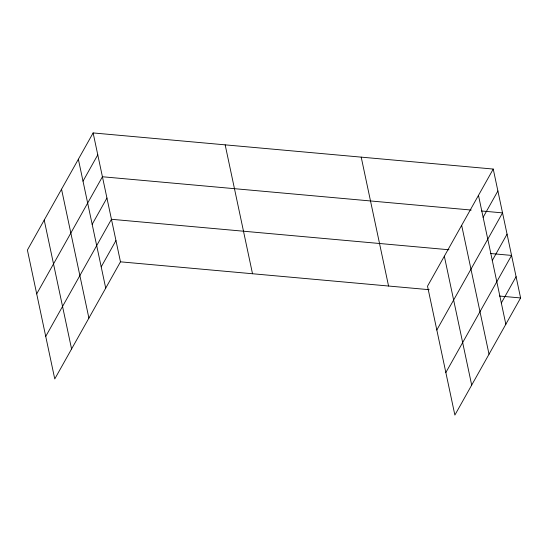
<?xml version="1.0" encoding="UTF-8"?>
<svg xmlns="http://www.w3.org/2000/svg" width="548" height="548" viewBox="0 0 548 548"><rect width="100%" height="100%" fill="white"/><g stroke="black" fill="none" stroke-linecap="round" stroke-linejoin="round"><path stroke-width="0.82" d="M93.126 132.931L27.4 250.052L54.759 378.942L120.478 261.828L93.126 132.931L493.241 169.058L520.6 297.948L454.874 415.069L427.522 286.172L493.241 169.058M83.008 181.155L97.777 154.844M36.702 293.879L102.428 176.757L471.225 210.048M92.174 224.331L106.942 198.027M45.731 336.41L111.456 219.289L448.935 249.758M101.202 266.869L115.964 240.558M483.13 217.275L497.892 190.964M436.818 329.999L502.543 212.877L481.384 210.966M492.296 260.458L507.058 234.147M445.846 372.53L511.572 255.416L490.412 253.505M501.324 302.989L516.086 276.678M120.478 261.828L429.187 289.693M499.44 296.036L520.6 297.948M478.479 195.369L505.838 324.258M461.663 225.331L489.022 354.227M444.339 256.211L471.691 385.1M361.207 157.139L388.559 286.029M225.166 144.857L252.518 273.747M78.357 159.242L105.716 288.132M61.54 189.211L88.899 318.1M44.217 220.084L71.576 348.98"/></g></svg>
